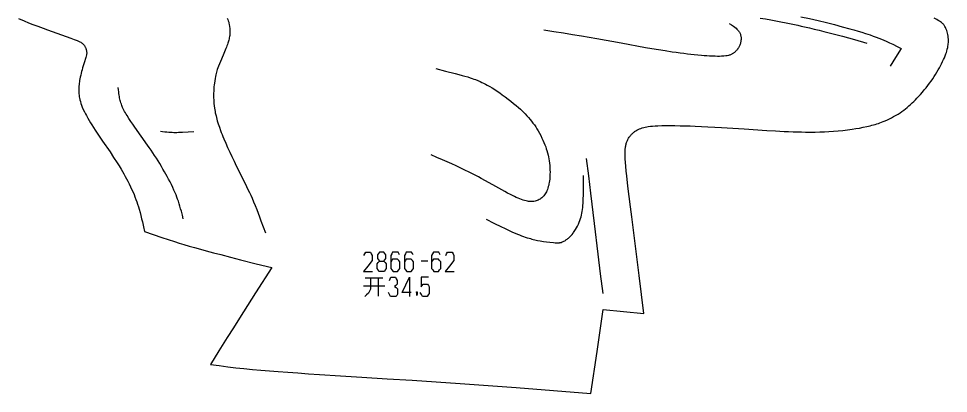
# Model space of a CAD drawing. Extents: x -294 to -59, y 620 to 856.
# Drawn here: x -263.5 to -58.9, y 619.9 to 702.4 of the extents above; entities that cross this region are included whole.
import ezdxf

# ---------------------------------------------------------------- set-up
doc = ezdxf.new("R2010")
doc.units = 0
doc.layers.get('0').update_dxf_attribs({"linetype": 'CONTINUOUS'})

msp = doc.modelspace()

# ---------------------------------------------------------------- linework, layer by layer
for points in [[(-263.54, 702.39), (-262.29, 701.86), (-261.34, 701.48), (-260.38, 701.1), (-259.27, 700.68), (-258.16, 700.26), (-257.16, 699.9), (-256.17, 699.54), (-254.09, 698.8), (-252.01, 698.07), (-251.32, 697.81), (-250.64, 697.54), (-250.36, 697.41), (-250.08, 697.29), (-249.87, 697.16), (-249.66, 697.04), (-249.57, 696.97), (-249.48, 696.9), (-249.39, 696.82), (-249.31, 696.75), (-249.18, 696.59), (-249.05, 696.44), (-248.98, 696.33), (-248.92, 696.23), (-248.86, 696.11), (-248.8, 696), (-248.76, 695.87), (-248.71, 695.75), (-248.67, 695.62), (-248.63, 695.49), (-248.61, 695.36), (-248.58, 695.22), (-248.57, 695.09), (-248.55, 694.95), (-248.55, 694.81), (-248.55, 694.68), (-248.56, 694.54), (-248.58, 694.4), (-248.64, 694.12), (-248.7, 693.83), (-249.07, 692.68), (-249.44, 691.52), (-249.55, 691.14), (-249.66, 690.77), (-249.76, 690.36), (-249.86, 689.95), (-249.95, 689.53), (-250.04, 689.11), (-250.1, 688.8), (-250.15, 688.48), (-250.19, 688.17), (-250.23, 687.85), (-250.26, 687.55), (-250.28, 687.24), (-250.29, 686.94), (-250.3, 686.65), (-250.3, 686.45), (-250.29, 686.25), (-250.26, 685.87), (-250.22, 685.48), (-250.17, 685.19), (-250.13, 684.9), (-250.08, 684.7), (-250.04, 684.51), (-249.93, 684.12), (-249.82, 683.72), (-249.67, 683.32), (-249.52, 682.92), (-249.29, 682.4), (-249.05, 681.89), (-248.83, 681.46), (-248.61, 681.03), (-248.29, 680.48), (-247.97, 679.93), (-247.69, 679.47), (-247.41, 679.02), (-247.03, 678.43), (-246.65, 677.84), (-245.03, 675.45), (-243.4, 673.05), (-242.62, 671.84), (-241.83, 670.63), (-241.41, 669.96), (-240.99, 669.28), (-240.67, 668.74), (-240.36, 668.2), (-240.06, 667.66), (-239.76, 667.12), (-239.48, 666.59), (-239.21, 666.06), (-238.9, 665.39), (-238.58, 664.73), (-238.35, 664.2), (-238.13, 663.67), (-237.92, 663.14), (-237.71, 662.6), (-237.53, 662.07), (-237.34, 661.53), (-237.17, 660.98), (-237, 660.43), (-236.81, 659.74), (-236.62, 659.05), (-236.45, 658.35), (-236.27, 657.65), (-236.03, 656.59), (-235.79, 655.54), (-233.89, 654.89), (-231.98, 654.24), (-230.6, 653.79), (-229.22, 653.33), (-228.2, 653.01), (-227.19, 652.69), (-225.99, 652.34), (-224.79, 651.99), (-223.51, 651.64), (-222.23, 651.29), (-220.64, 650.87), (-219.05, 650.45), (-216.87, 649.89), (-214.7, 649.33), (-211.25, 648.46), (-207.81, 647.59), (-211.36, 642.05), (-214.91, 636.5), (-216.25, 634.38), (-217.59, 632.25), (-219.46, 629.27), (-221.32, 626.3), (-219.4, 626.05), (-217.49, 625.8), (-215.72, 625.59), (-213.96, 625.39), (-212.08, 625.22), (-210.2, 625.04), (-208.31, 624.89), (-206.41, 624.73), (-204.25, 624.58), (-202.08, 624.42), (-199.7, 624.26), (-197.31, 624.1), (-192.64, 623.81), (-187.97, 623.51), (-182.43, 623.16), (-176.88, 622.81), (-171.61, 622.46), (-166.33, 622.11), (-160.18, 621.66), (-154.04, 621.22), (-145.79, 620.57), (-137.54, 619.93), (-136.18, 629.17), (-134.82, 638.41), (-130.36, 637.95), (-125.89, 637.49)], [(-217.59, 702.44), (-217.48, 702.21), (-217.38, 701.92), (-217.28, 701.63), (-217.22, 701.35), (-217.15, 701.07), (-217.1, 700.65), (-217.04, 700.23), (-217.03, 699.87), (-217.01, 699.51), (-217.03, 699.21), (-217.04, 698.91), (-217.07, 698.67), (-217.1, 698.43), (-217.15, 698.17), (-217.19, 697.92), (-217.26, 697.65), (-217.33, 697.38), (-217.39, 697.19), (-217.45, 697), (-217.56, 696.7), (-217.66, 696.4), (-217.79, 696.08), (-217.91, 695.77), (-218.51, 694.36), (-219.12, 692.95), (-219.32, 692.44), (-219.52, 691.93), (-219.65, 691.54), (-219.79, 691.15), (-219.87, 690.87), (-219.96, 690.58), (-220.03, 690.29), (-220.1, 690.01), (-220.19, 689.62), (-220.27, 689.23), (-220.35, 688.72), (-220.43, 688.21), (-220.48, 687.78), (-220.53, 687.34), (-220.56, 686.88), (-220.59, 686.42), (-220.6, 685.95), (-220.61, 685.47), (-220.6, 684.97), (-220.59, 684.48), (-220.56, 684.1), (-220.54, 683.72), (-220.48, 683.21), (-220.42, 682.7), (-220.35, 682.31), (-220.29, 681.92), (-220.23, 681.66), (-220.18, 681.4), (-220.08, 681), (-219.99, 680.6), (-219.79, 679.92), (-219.59, 679.23), (-219.34, 678.51), (-219.1, 677.8), (-218.92, 677.35), (-218.75, 676.9), (-218.56, 676.43), (-218.37, 675.96), (-217.95, 674.99), (-217.53, 674.02), (-217.06, 673.02), (-216.6, 672.02), (-216.11, 671.01), (-215.63, 670.01), (-214.49, 667.72), (-213.35, 665.44), (-213.04, 664.8), (-212.74, 664.15), (-212.44, 663.51), (-212.14, 662.86), (-211.8, 662.04), (-211.45, 661.23), (-211.12, 660.4), (-210.8, 659.57), (-210.49, 658.74), (-210.18, 657.91), (-209.7, 656.57), (-209.22, 655.23)], [(-125.89, 637.49), (-126.4, 641.68), (-126.91, 645.88), (-127.75, 652.31), (-128.58, 658.75), (-128.86, 660.98), (-129.14, 663.21), (-129.4, 665.5), (-129.66, 667.8), (-129.76, 668.85), (-129.86, 669.91), (-129.93, 670.72), (-129.99, 671.52), (-130.01, 672.06), (-130.04, 672.6), (-130.03, 672.97), (-130.03, 673.35), (-129.99, 673.68), (-129.96, 674.01), (-129.93, 674.2), (-129.9, 674.38), (-129.85, 674.56), (-129.81, 674.74), (-129.76, 674.92), (-129.71, 675.09), (-129.64, 675.26), (-129.58, 675.43), (-129.51, 675.59), (-129.43, 675.75), (-129.35, 675.9), (-129.26, 676.06), (-129.1, 676.3), (-128.94, 676.54), (-128.82, 676.67), (-128.71, 676.81), (-128.59, 676.94), (-128.47, 677.06), (-128.33, 677.18), (-128.2, 677.3), (-128.06, 677.41), (-127.92, 677.52), (-127.67, 677.69), (-127.41, 677.85), (-127.14, 677.99), (-126.86, 678.13), (-126.56, 678.24), (-126.27, 678.35), (-125.92, 678.44), (-125.58, 678.53), (-125.25, 678.58), (-124.93, 678.64), (-124.45, 678.69), (-123.97, 678.74), (-123.38, 678.77), (-122.79, 678.81), (-121.93, 678.83), (-121.08, 678.85), (-120.07, 678.85), (-119.06, 678.85), (-117.9, 678.82), (-116.74, 678.8), (-115.67, 678.76), (-114.6, 678.73), (-113.2, 678.66), (-111.8, 678.6), (-110.29, 678.51), (-108.78, 678.43), (-103.8, 678.11), (-98.82, 677.79), (-96.92, 677.69), (-95.03, 677.58), (-94.03, 677.54), (-93.03, 677.49), (-92.11, 677.46), (-91.18, 677.44), (-90.31, 677.43), (-89.44, 677.42), (-88.82, 677.42), (-88.19, 677.43), (-87.18, 677.46), (-86.16, 677.49), (-85.16, 677.55), (-84.15, 677.61), (-83.12, 677.7), (-82.1, 677.79), (-81.07, 677.92), (-80.04, 678.05), (-79.22, 678.18), (-78.41, 678.31), (-77.62, 678.47), (-76.83, 678.63), (-76.45, 678.72), (-76.07, 678.81), (-75.7, 678.91), (-75.33, 679.01), (-74.97, 679.12), (-74.62, 679.23), (-74.27, 679.34), (-73.92, 679.46), (-73.59, 679.58), (-73.25, 679.71), (-72.77, 679.91), (-72.28, 680.12), (-71.82, 680.34), (-71.36, 680.56), (-70.92, 680.81), (-70.48, 681.05), (-70.2, 681.22), (-69.91, 681.39), (-69.5, 681.67), (-69.09, 681.95), (-68.7, 682.24), (-68.3, 682.54), (-67.92, 682.85), (-67.54, 683.16), (-67.17, 683.49), (-66.81, 683.82), (-66.46, 684.17), (-66.1, 684.51), (-65.77, 684.86), (-65.43, 685.22), (-65, 685.7), (-64.57, 686.19), (-64.17, 686.68), (-63.77, 687.17), (-63.39, 687.67), (-63.02, 688.16), (-62.67, 688.65), (-62.32, 689.15), (-62, 689.63), (-61.68, 690.12), (-61.39, 690.6), (-61.1, 691.08), (-60.84, 691.54), (-60.58, 692.01), (-60.35, 692.46), (-60.12, 692.91), (-59.92, 693.35), (-59.73, 693.78), (-59.56, 694.2), (-59.4, 694.62), (-59.3, 694.92), (-59.21, 695.23), (-59.11, 695.62), (-59.01, 696.01), (-58.96, 696.3), (-58.91, 696.58), (-58.89, 696.86), (-58.86, 697.14), (-58.86, 697.5), (-58.86, 697.87), (-58.89, 698.21), (-58.92, 698.55), (-58.99, 698.88), (-59.05, 699.2), (-59.13, 699.49), (-59.22, 699.78), (-59.27, 699.91), (-59.32, 700.05), (-59.4, 700.23), (-59.49, 700.41), (-59.61, 700.62), (-59.73, 700.82), (-59.79, 700.91), (-59.86, 701), (-59.97, 701.12), (-60.08, 701.24), (-60.24, 701.39), (-60.41, 701.53), (-60.61, 701.67), (-60.81, 701.8), (-61.11, 701.98), (-61.42, 702.15), (-61.97, 702.45)], [(-100.26, 702.51), (-99.11, 702.31), (-97.97, 702.11), (-96.08, 701.75), (-94.19, 701.38), (-93.08, 701.15), (-91.97, 700.91), (-91.24, 700.75), (-90.52, 700.59), (-89.45, 700.34), (-88.38, 700.09), (-87.33, 699.83), (-86.28, 699.57), (-84.23, 699.03), (-82.18, 698.49), (-79.5, 697.75), (-76.82, 697.01)], [(-91.33, 702.8), (-89.43, 702.37), (-87.53, 701.94), (-85.71, 701.5), (-83.9, 701.05), (-82.23, 700.6), (-80.57, 700.15), (-79.66, 699.89), (-78.75, 699.62), (-77.93, 699.37), (-77.1, 699.11), (-76.6, 698.95), (-76.11, 698.78), (-75.44, 698.55), (-74.77, 698.31), (-74.19, 698.08), (-73.6, 697.86), (-73.08, 697.64), (-72.56, 697.42), (-71.82, 697.07), (-71.07, 696.72), (-70.15, 696.25), (-69.24, 695.78), (-70.47, 693.86), (-71.71, 691.94)], [(-107.11, 701.28), (-106.64, 700.98), (-106.18, 700.68), (-105.89, 700.46), (-105.6, 700.25), (-105.4, 700.06), (-105.19, 699.87), (-105.11, 699.77), (-105.03, 699.67), (-104.96, 699.57), (-104.89, 699.47), (-104.83, 699.36), (-104.77, 699.26), (-104.71, 699.11), (-104.65, 698.97), (-104.62, 698.86), (-104.59, 698.74), (-104.56, 698.59), (-104.53, 698.43), (-104.51, 698.26), (-104.5, 698.09), (-104.5, 697.92), (-104.5, 697.75), (-104.52, 697.57), (-104.54, 697.39), (-104.57, 697.25), (-104.6, 697.11), (-104.65, 696.93), (-104.7, 696.75), (-104.77, 696.57), (-104.84, 696.39), (-104.91, 696.25), (-104.98, 696.12), (-105.08, 695.95), (-105.19, 695.77), (-105.31, 695.61), (-105.44, 695.45), (-105.54, 695.34), (-105.64, 695.22), (-105.79, 695.08), (-105.94, 694.95), (-106.06, 694.86), (-106.18, 694.76), (-106.3, 694.69), (-106.43, 694.61), (-106.56, 694.54), (-106.69, 694.47), (-106.83, 694.42), (-106.97, 694.36), (-107.12, 694.32), (-107.28, 694.27), (-107.58, 694.22), (-107.88, 694.16), (-108.32, 694.13), (-108.77, 694.09), (-109.23, 694.08), (-109.69, 694.08), (-110.23, 694.09), (-110.78, 694.1), (-111.42, 694.14), (-112.06, 694.18), (-112.64, 694.22), (-113.22, 694.26), (-114.03, 694.34), (-114.84, 694.42), (-115.57, 694.5), (-116.3, 694.58), (-117.1, 694.68), (-117.9, 694.78), (-118.79, 694.91), (-119.68, 695.03), (-121.19, 695.26), (-122.7, 695.5), (-124.13, 695.74), (-125.56, 695.98), (-130.91, 696.95), (-136.26, 697.91), (-137.94, 698.2), (-139.63, 698.5), (-141.59, 698.82), (-143.55, 699.14), (-145.75, 699.48), (-147.95, 699.82)], [(-171.68, 691.39), (-169.55, 690.85), (-167.43, 690.31), (-166.66, 690.11), (-165.89, 689.9), (-165.27, 689.72), (-164.65, 689.54), (-164.16, 689.38), (-163.67, 689.22), (-163.3, 689.08), (-162.93, 688.95), (-162.43, 688.74), (-161.93, 688.53), (-161.54, 688.35), (-161.16, 688.17), (-160.77, 687.97), (-160.37, 687.76), (-159.83, 687.44), (-159.28, 687.12), (-158.73, 686.76), (-158.18, 686.4), (-157.63, 686.02), (-157.08, 685.64), (-156.42, 685.15), (-155.76, 684.66), (-155.16, 684.19), (-154.56, 683.71), (-154.04, 683.28), (-153.52, 682.84), (-153.07, 682.43), (-152.62, 682.03), (-152.31, 681.71), (-151.99, 681.4), (-151.63, 681.01), (-151.27, 680.62), (-150.94, 680.22), (-150.61, 679.82), (-150.31, 679.4), (-150, 678.98), (-149.71, 678.55), (-149.43, 678.11), (-149.16, 677.66), (-148.9, 677.21), (-148.61, 676.65), (-148.32, 676.09), (-148.1, 675.61), (-147.89, 675.13), (-147.7, 674.64), (-147.51, 674.16), (-147.38, 673.76), (-147.25, 673.36), (-147.11, 672.87), (-146.98, 672.37), (-146.89, 671.96), (-146.81, 671.56), (-146.74, 671.06), (-146.67, 670.56), (-146.62, 670.07), (-146.58, 669.58), (-146.57, 669.1), (-146.55, 668.63), (-146.57, 668.19), (-146.58, 667.74), (-146.6, 667.41), (-146.63, 667.08), (-146.68, 666.7), (-146.73, 666.32), (-146.78, 666.03), (-146.84, 665.75), (-146.93, 665.43), (-147.02, 665.1), (-147.13, 664.81), (-147.24, 664.51), (-147.34, 664.29), (-147.45, 664.07), (-147.6, 663.82), (-147.75, 663.58), (-147.89, 663.4), (-148.04, 663.22), (-148.2, 663.07), (-148.36, 662.92), (-148.54, 662.78), (-148.73, 662.65), (-148.93, 662.55), (-149.14, 662.44), (-149.37, 662.36), (-149.59, 662.28), (-149.84, 662.23), (-150.09, 662.18), (-150.29, 662.16), (-150.49, 662.14), (-150.78, 662.15), (-151.06, 662.16), (-151.29, 662.18), (-151.51, 662.21), (-151.83, 662.28), (-152.14, 662.35), (-152.48, 662.46), (-152.82, 662.57), (-153.19, 662.71), (-153.56, 662.86), (-153.97, 663.04), (-154.37, 663.23), (-154.82, 663.45), (-155.26, 663.67), (-155.89, 664.01), (-156.51, 664.34), (-159.12, 665.78), (-161.73, 667.23), (-162.32, 667.54), (-162.9, 667.85), (-163.61, 668.21), (-164.32, 668.57), (-165.27, 669.03), (-166.21, 669.5), (-167.2, 669.96), (-168.2, 670.42), (-169.2, 670.87), (-170.21, 671.32), (-171.45, 671.86), (-172.69, 672.39)], [(-227.28, 658.31), (-227.49, 659.16), (-227.71, 660.01), (-227.86, 660.55), (-228.01, 661.09), (-228.19, 661.65), (-228.37, 662.2), (-228.53, 662.65), (-228.69, 663.11), (-228.88, 663.58), (-229.07, 664.04), (-229.34, 664.64), (-229.61, 665.24), (-229.91, 665.85), (-230.2, 666.46), (-230.53, 667.07), (-230.85, 667.68), (-231.12, 668.17), (-231.39, 668.66), (-231.75, 669.27), (-232.1, 669.87), (-232.47, 670.47), (-232.84, 671.07), (-233.21, 671.66), (-233.59, 672.26), (-233.98, 672.84), (-234.36, 673.42), (-234.76, 673.99), (-235.15, 674.56), (-236.56, 676.53), (-237.97, 678.5), (-238.41, 679.14), (-238.85, 679.78), (-239.26, 680.4), (-239.66, 681.03), (-239.84, 681.33), (-240.02, 681.64), (-240.19, 681.94), (-240.35, 682.25), (-240.49, 682.55), (-240.63, 682.85), (-240.71, 683.04), (-240.79, 683.24), (-240.89, 683.53), (-241, 683.82), (-241.08, 684.11), (-241.16, 684.4), (-241.22, 684.69), (-241.29, 684.97), (-241.34, 685.25), (-241.39, 685.53), (-241.44, 685.91), (-241.49, 686.28), (-241.55, 686.74), (-241.6, 687.21)], [(-224.97, 677.5), (-226.22, 677.41), (-227.47, 677.33), (-227.92, 677.31), (-228.37, 677.29), (-228.72, 677.28), (-229.06, 677.28), (-229.39, 677.28), (-229.71, 677.29), (-230.09, 677.31), (-230.48, 677.33), (-230.91, 677.37), (-231.35, 677.4), (-231.83, 677.46), (-232.32, 677.51)], [(-138.56, 671.63), (-138.08, 667.82), (-137.61, 664.01), (-136.82, 657.27), (-136.03, 650.54), (-135.48, 646.23), (-134.94, 641.93)], [(-160.61, 658.25), (-158.92, 657.41), (-157.23, 656.57), (-156.61, 656.27), (-155.99, 655.97), (-155.4, 655.7), (-154.81, 655.43), (-154.25, 655.19), (-153.69, 654.95), (-153.26, 654.78), (-152.84, 654.61), (-152.42, 654.46), (-152, 654.31), (-151.59, 654.18), (-151.17, 654.05), (-150.86, 653.97), (-150.55, 653.88), (-150.24, 653.8), (-149.93, 653.73), (-149.31, 653.6), (-148.69, 653.48), (-148.01, 653.38), (-147.34, 653.27), (-146.56, 653.18), (-145.78, 653.09), (-145.44, 653.07), (-145.1, 653.05), (-144.86, 653.05), (-144.63, 653.06), (-144.5, 653.08), (-144.37, 653.1), (-144.24, 653.13), (-144.11, 653.16), (-143.89, 653.24), (-143.68, 653.33), (-143.5, 653.42), (-143.32, 653.51), (-143.18, 653.6), (-143.04, 653.69), (-142.9, 653.78), (-142.76, 653.88), (-142.63, 653.99), (-142.49, 654.1), (-142.36, 654.22), (-142.22, 654.34), (-142.09, 654.48), (-141.96, 654.61), (-141.71, 654.9), (-141.46, 655.19), (-141.35, 655.35), (-141.23, 655.51), (-141.08, 655.73), (-140.94, 655.95), (-140.71, 656.35), (-140.49, 656.75), (-140.3, 657.16), (-140.12, 657.57), (-139.97, 657.98), (-139.82, 658.4), (-139.72, 658.77), (-139.62, 659.15), (-139.55, 659.55), (-139.47, 659.95), (-139.41, 660.38), (-139.35, 660.82), (-139.31, 661.29), (-139.27, 661.77), (-139.24, 662.29), (-139.22, 662.81), (-139.2, 663.49), (-139.19, 664.17), (-139.2, 666.01), (-139.21, 667.85)], [(-187.51, 650.29), (-187.31, 650.64), (-187.1, 650.99), (-186.6, 650.99), (-186.1, 650.99), (-185.91, 650.64), (-185.71, 650.29), (-185.71, 649.72), (-185.71, 649.15), (-186.66, 647.94), (-187.61, 646.73), (-186.61, 646.73), (-185.62, 646.73)], [(-183.1, 649), (-182.91, 649.29), (-182.71, 649.58), (-182.71, 650.01), (-182.71, 650.44), (-182.91, 650.71), (-183.1, 650.99), (-183.6, 650.99), (-184.1, 650.99), (-184.31, 650.71), (-184.51, 650.44), (-184.51, 650.01), (-184.51, 649.58), (-184.31, 649.29), (-184.1, 649), (-183.6, 649), (-183.1, 649), (-182.86, 648.72), (-182.62, 648.45), (-182.62, 647.94), (-182.62, 647.43), (-182.81, 647.08), (-183.01, 646.73), (-183.6, 646.73), (-184.2, 646.73), (-184.4, 647.08), (-184.61, 647.43), (-184.61, 647.94), (-184.61, 648.45), (-184.35, 648.72), (-184.1, 649)], [(-179.71, 650.44), (-179.86, 650.71), (-180.01, 650.99), (-180.6, 650.99), (-181.2, 650.99), (-181.4, 650.64), (-181.61, 650.29), (-181.61, 648.86), (-181.61, 647.43), (-181.35, 647.08), (-181.1, 646.73), (-180.6, 646.73), (-180.1, 646.73), (-179.86, 647.08), (-179.62, 647.43), (-179.62, 648.16), (-179.62, 648.88), (-179.86, 649.15), (-180.1, 649.43), (-180.65, 649.43), (-181.2, 649.43), (-181.4, 649.15), (-181.61, 648.88)], [(-176.71, 650.44), (-176.86, 650.71), (-177.01, 650.99), (-177.6, 650.99), (-178.2, 650.99), (-178.4, 650.64), (-178.61, 650.29), (-178.61, 648.86), (-178.61, 647.43), (-178.35, 647.08), (-178.1, 646.73), (-177.6, 646.73), (-177.1, 646.73), (-176.86, 647.08), (-176.62, 647.43), (-176.62, 648.16), (-176.62, 648.88), (-176.86, 649.15), (-177.1, 649.43), (-177.65, 649.43), (-178.2, 649.43), (-178.4, 649.15), (-178.61, 648.88)], [(-170.71, 650.44), (-170.86, 650.71), (-171.01, 650.99), (-171.6, 650.99), (-172.2, 650.99), (-172.4, 650.64), (-172.61, 650.29), (-172.61, 648.86), (-172.61, 647.43), (-172.35, 647.08), (-172.1, 646.73), (-171.6, 646.73), (-171.1, 646.73), (-170.86, 647.08), (-170.62, 647.43), (-170.62, 648.16), (-170.62, 648.88), (-170.86, 649.15), (-171.1, 649.43), (-171.65, 649.43), (-172.2, 649.43), (-172.4, 649.15), (-172.61, 648.88)], [(-169.51, 650.29), (-169.31, 650.64), (-169.1, 650.99), (-168.6, 650.99), (-168.1, 650.99), (-167.91, 650.64), (-167.71, 650.29), (-167.71, 649.72), (-167.71, 649.15), (-168.66, 647.94), (-169.61, 646.73), (-168.61, 646.73), (-167.62, 646.73)], [(-174.89, 649.07), (-174.18, 649.07), (-173.48, 649.07)], [(-186.07, 645.33), (-186.07, 644.1), (-186.07, 642.87), (-186.3, 642.44), (-186.53, 642.01), (-186.92, 641.62), (-187.32, 641.23)], [(-187.28, 645.33), (-185.32, 645.33), (-183.37, 645.33)], [(-184.35, 645.33), (-184.35, 643.32), (-184.35, 641.31)], [(-181.89, 644.79), (-181.75, 645.14), (-181.6, 645.49), (-181.1, 645.49), (-180.6, 645.49), (-180.41, 645.14), (-180.21, 644.79), (-180.21, 644.36), (-180.21, 643.93), (-180.5, 643.69), (-180.78, 643.46), (-180.45, 643.2), (-180.12, 642.95), (-180.12, 642.36), (-180.12, 641.78), (-180.31, 641.5), (-180.51, 641.23), (-181.1, 641.23), (-181.7, 641.23), (-181.9, 641.66), (-182.11, 642.09)], [(-177.12, 642.09), (-178.11, 642.09), (-179.11, 642.09), (-178.31, 643.79), (-177.51, 645.49), (-177.51, 643.36), (-177.51, 641.23)], [(-173.31, 645.49), (-174.1, 645.49), (-174.89, 645.49), (-174.89, 644.43), (-174.89, 643.38), (-174.7, 643.65), (-174.5, 643.93), (-174, 643.93), (-173.51, 643.93), (-173.31, 643.65), (-173.12, 643.38), (-173.12, 642.66), (-173.12, 641.93), (-173.36, 641.58), (-173.6, 641.23), (-174.1, 641.23), (-174.6, 641.23), (-174.85, 641.66), (-175.11, 642.09)], [(-187.63, 643.57), (-185.26, 643.57), (-182.9, 643.57)], [(-175.85, 641.46), (-175.89, 641.86), (-175.93, 642.25), (-175.85, 642.25), (-175.78, 642.25), (-175.82, 641.86), (-175.85, 641.46)]]:
    msp.add_lwpolyline(points)

doc.saveas('drawing.dxf')
